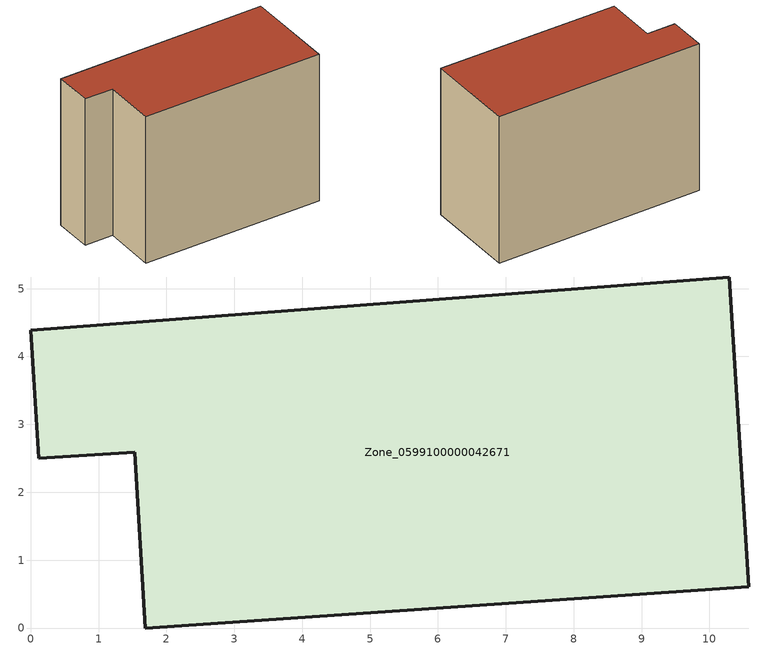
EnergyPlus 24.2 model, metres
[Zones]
Zone_0599100000042671
 floor ground (C_G): 1.53,2.59 0.12,2.5 0,4.39 10.29,5.17 10.58,0.61 1.69,0 z0
 wall outside (C_F): 10.29,5.17 0,4.39 0.12,2.5 1.53,2.59 1.69,0 10.58,0.61 10.29,5.17 z0:7.48
 roof outside (C_R): 1.69,0 10.58,0.61 10.29,5.17 0,4.39 0.12,2.5 1.53,2.59 z7.48
[BUILDING]
Pand.0599100000042671: North Axis=0; Terrain=City; Loads Convergence Tolerance Value=0.04; Temperature Convergence Tolerance Value=0.4; Solar Distribution=FullExterior; Maximum Number of Warmup Days=25; Minimum Number of Warmup Days=1
[Site:Location]
Rotterdam.The.Hague.AP_ZH_NLD Design_Conditions: Latitude=51.96; Longitude=4.45; Time Zone=1; Elevation=-4.5
[SITE:GROUNDTEMPERATURE:BUILDINGSURFACE]
18, 18, 18, 18, 18, 18, 18, 18, 18, 18, 18, 18
[MATERIAL] Thermal Absorptance=0.9; Solar Absorptance=0.7; Visible Absorptance=0.7
Name | Roughness | Thickness | Conductivity | Density | Specific Heat
G.TI.1946 | MediumSmooth | 0.15 | 1 | 540 | 1210
F.TI.1946 | Rough | 0.3 | 0.857143 | 1920 | 840
R.TI.1946 | MediumRough | 0.2 | 0.1 | 1500 | 1000
[CONSTRUCTION]
C_G: G.TI.1946
C_F: F.TI.1946
C_R: R.TI.1946
[ZONE]
Zone_0599100000042671: Type=1; Multiplier=1; Ceiling Height=Autocalculate; Volume=Autocalculate; Floor Area=autocalculate; Part of Total Floor Area=Yes
[ZONEINFILTRATION:DESIGNFLOWRATE]
Infil_Zone_0599100000042671: Zone or ZoneList or Space or SpaceList=Zone_0599100000042671; Schedule=AlwaysOn; Design Flow Rate Calculation Method=Flow/Area; Flow Rate per Floor Area=0.003; Constant Term Coefficient=1; Temperature Term Coefficient=0; Velocity Term Coefficient=0; Velocity Squared Term Coefficient=0
[HVACTEMPLATE:ZONE:IDEALLOADSAIRSYSTEM]
Zone_0599100000042671: Maximum Heating Supply Air Temperature=50; Minimum Cooling Supply Air Temperature=13; Maximum Heating Supply Air Humidity Ratio=0.0156; Minimum Cooling Supply Air Humidity Ratio=0.0077; Heating Limit=NoLimit; Cooling Limit=NoLimit; Dehumidification Control Type=ConstantSensibleHeatRatio; Cooling Sensible Heat Ratio=0.7; Dehumidification Setpoint=60; Humidification Control Type=None; Humidification Setpoint=30; Outdoor Air Method=None; Outdoor Air Flow Rate per Person=0.00944; Outdoor Air Flow Rate per Zone Floor Area=0; Outdoor Air Flow Rate per Zone=0; Demand Controlled Ventilation Type=None; Outdoor Air Economizer Type=NoEconomizer; Heat Recovery Type=None; Sensible Heat Recovery Effectiveness=0.7; Latent Heat Recovery Effectiveness=0.65
[ZONECONTROL:THERMOSTAT]
ThermostatControl_Zone_0599100000042671: Zone or ZoneList=Zone_0599100000042671; Control Type Schedule=DualSetpointControlType; Control 1=Thermostat_Zone_0599100000042671; Temperature Difference Between Cutout And Setpoint=0
[THERMOSTATSETPOINT:DUALSETPOINT]
Thermostat_Zone_0599100000042671: Heating Setpoint Temperature Schedule=HeatingSetpoint_Zone_0599100000042671; Cooling Setpoint Temperature Schedule=CoolingSetpoint_Zone_0599100000042671
[SCHEDULE:COMPACT]
HeatingSetpoint_Zone_0599100000042671: Through: 12/31, For: AllDays, Until: 24:00, 21
CoolingSetpoint_Zone_0599100000042671: Through: 12/31, For: AllDays, Until: 24:00, 24
DualSetpointControlType: Through: 12/31, For: AllDays, Until: 24:00, 4
AlwaysOn: Through: 12/31, For: AllDays, Until: 24:00, 1
